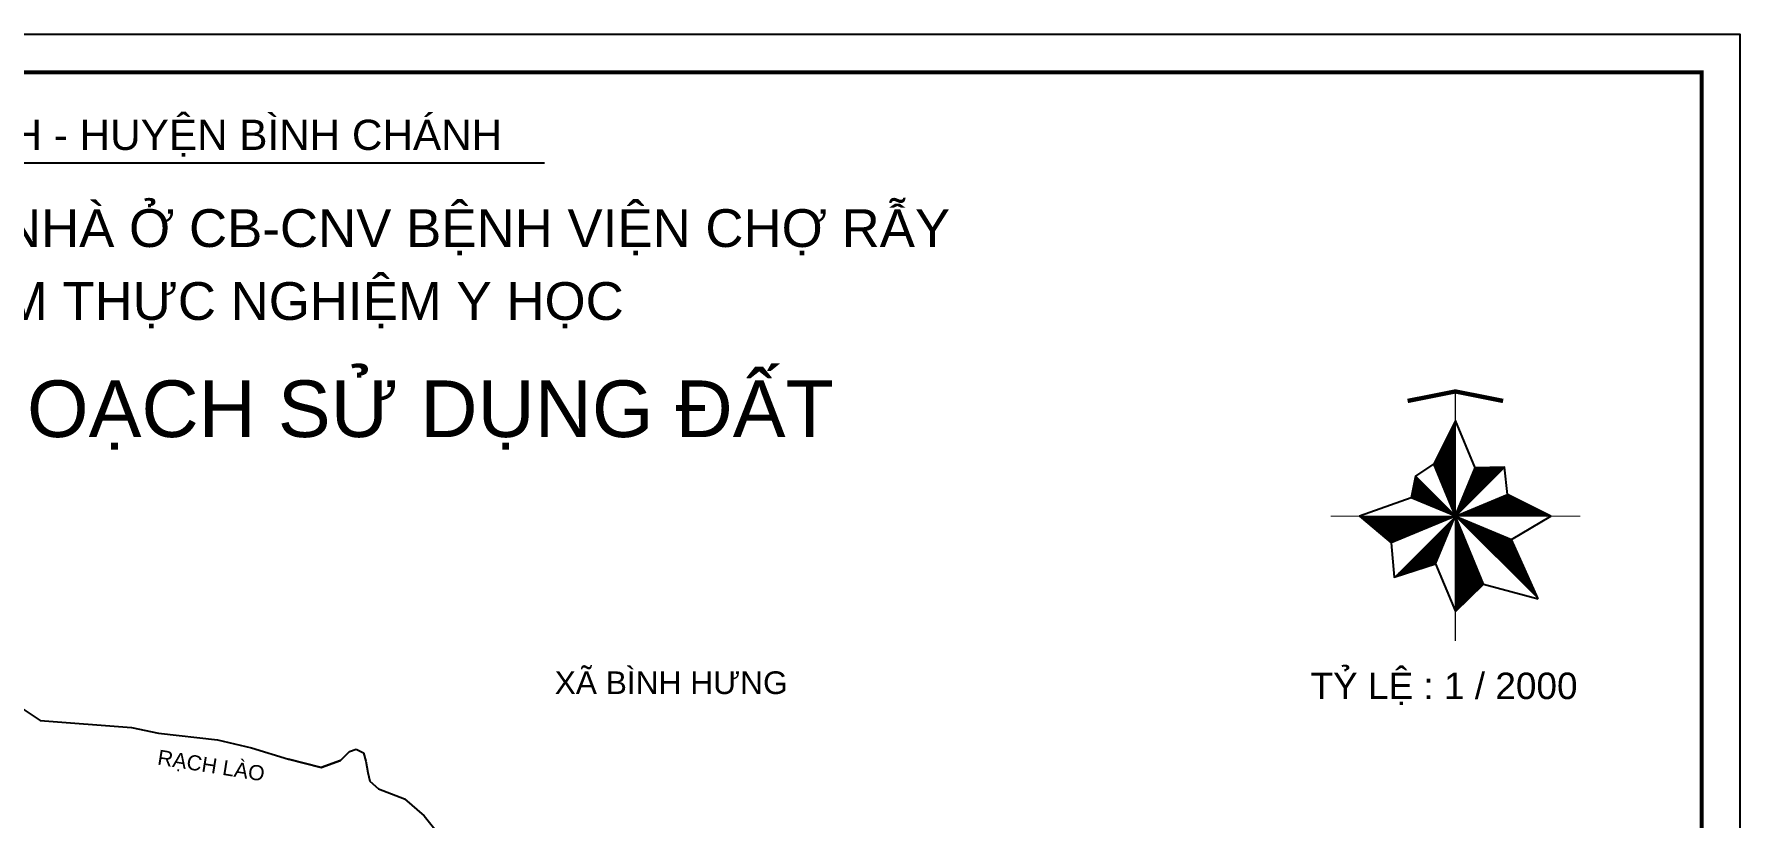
# Model space of a CAD drawing. Header units: millimetres. Extents: x 598301 to 599985, y 1183033 to 1185188.
# Drawn here: x 599082 to 599985, y 1184773 to 1185188 of the extents above; entities that cross this region are included whole.
import ezdxf
from ezdxf.enums import TextEntityAlignment as Align

# ---------------------------------------------------------------- set-up
doc = ezdxf.new("R2010")
doc.units = ezdxf.units.MM
doc.layers.add('HATCH', color=8, linetype='Continuous', lineweight=13)
for name, color, linetype in [('rach', 150, 'Continuous'), ('RANH', 7, 'Continuous'), ('TEXT', 7, 'Continuous'), ('v_ctrinh', 7, 'Continuous')]:
    doc.layers.add(name, color=color, linetype=linetype)
doc.styles.add('VHEL-B', font='VHELVEB.TTF', dxfattribs={"height": 4.5})

# ---------------------------------------------------------------- blocks, each defined once
blk = doc.blocks.new('HOAGIO')
at = {"layer": 'HATCH', "linetype": 'Continuous'}
h = blk.add_hatch(dxfattribs=at)
h.set_pattern_fill('ANSI37', color=112, scale=0.679311, style=0)
h.set_pattern_definition([(225, (26.078095, -24.58127), (0.0600432, -0.0600432), []), (315, (26.078095, -24.58127), (0.0600432, 0.0600432), [])])
h.paths.add_polyline_path([(26.08, -9.64), (22.7, -16.42), (26.08, -24.58)])
h.paths.add_polyline_path([(26.08, -24.58), (19.83, -18.34), (19.17, -21.72)])
h.paths.add_polyline_path([(26.08, -24.58), (11.13, -24.58), (16.04, -28.74)])
h.paths.add_polyline_path([(22.96, -32.11), (26.08, -24.58), (16.47, -34.19)])
h.paths.add_polyline_path([(26.08, -24.58), (26.08, -39.53), (30.5, -35.25)])
h.paths.add_polyline_path([(26.08, -24.58), (39.05, -37.55), (34.86, -28.22)])
h.paths.add_polyline_path([(26.08, -24.58), (41.02, -24.58), (34.24, -21.2)])
h.paths.add_polyline_path([(26.08, -24.58), (33.76, -16.9), (29.2, -17.05)])
at = {"color": 3, "linetype": 'Continuous'}
for p, q in [((26.08, -24.58), (19.83, -18.34)), ((30.49, -35.24), (22.7, -16.42)), ((22.98, -32.05), (29.2, -17.05)), ((26.08, -24.58), (33.76, -16.9)), ((26.08, -24.58), (29.2, -17.05)), ((26.08, -24.58), (34.24, -21.2)), ((26.08, -24.58), (19.17, -21.72)), ((26.08, -24.58), (16.04, -28.74)), ((26.08, -24.58), (34.86, -28.22))]:
    blk.add_line(p, q, dxfattribs=at)
at = {"const_width": 0.679}
blk.add_lwpolyline([(18.62, -6.57), (26.08, -5.08), (33.54, -6.57)], dxfattribs=at)
at = {"color": 7, "linetype": 'Continuous', "const_width": 0.174}
for points in [[(26.08, -44.08), (26.08, -39.47), (26.08, -5.08)], [(6.58, -24.58), (41.02, -24.58), (45.58, -24.58)]]:
    blk.add_lwpolyline(points, dxfattribs=at)
at = {"color": 7, "linetype": 'Continuous'}
blk.add_lwpolyline([(38.99, -37.49), (34.86, -28.22), (41.02, -24.58), (34.24, -21.2), (33.76, -16.9), (29.2, -17.05), (26.08, -9.64), (22.7, -16.42), (19.83, -18.34), (19.17, -21.72), (11.13, -24.58), (16.04, -28.74), (16.53, -34.13), (22.98, -32.05), (26.08, -39.47), (30.49, -35.24)], close=True, dxfattribs=at)

msp = doc.modelspace()

# ---------------------------------------------------------------- linework, layer by layer
at = {"layer": 'rach'}
for p, q in [((599070.76, 1184834.3), (599085.71, 1184824.41)), ((599085.71, 1184824.41), (599134, 1184820.69)), ((599244.5, 1184803.17), (599249.34, 1184808.08)), ((599249.34, 1184808.08), (599252.78, 1184809.28)), ((599252.78, 1184809.28), (599256.72, 1184807.27)), ((599256.72, 1184807.27), (599257.93, 1184802.88)), ((599257.93, 1184802.88), (599258.97, 1184796.83)), ((599257.93, 1184802.88), (599258.97, 1184796.83)), ((599258.97, 1184796.83), (599260.06, 1184792.34)), ((599258.97, 1184796.83), (599260.06, 1184792.34)), ((599260.06, 1184792.34), (599264.61, 1184788.19)), ((599260.06, 1184792.34), (599264.61, 1184788.19)), ((599264.61, 1184788.19), (599278.34, 1184782.97)), ((599264.61, 1184788.19), (599278.34, 1184782.97)), ((599278.34, 1184782.97), (599288.76, 1184773.95)), ((599278.34, 1184782.97), (599288.76, 1184773.95)), ((599288.76, 1184773.95), (599313.67, 1184743.09))]:
    msp.add_line(p, q, dxfattribs=at)
msp.add_lwpolyline([(599134, 1184820.69), (599148.29, 1184817.64), (599179.56, 1184814.17), (599197.46, 1184810.01), (599217.12, 1184804), (599234.29, 1184799.51), (599244.5, 1184803.17), (599234.29, 1184799.51), (599217.12, 1184804)], dxfattribs=at)
at = {"layer": 'RANH'}
msp.add_lwpolyline([(598300.78, 1185187.91), (599984.91, 1185187.91), (599984.91, 1183033.45), (598300.78, 1183033.45)], close=True, dxfattribs=at)
at = {"layer": 'RANH', "const_width": 2.02}
msp.add_lwpolyline([(598321.03, 1185167.66), (599964.67, 1185167.66), (599964.67, 1183053.69), (598321.03, 1183053.69)], close=True, dxfattribs=at)
at = {"layer": 'TEXT'}
msp.add_line((598894.66, 1185119.65), (599352.41, 1185119.65), dxfattribs=at)

# ---------------------------------------------------------------- block references
at = {"layer": 'v_ctrinh', "xscale": 3.386880000002202, "yscale": 3.386880000002202, "zscale": 3.386880000002202}
msp.add_blockref('HOAGIO', (599746.05, 1185015.89), dxfattribs=at)

# ---------------------------------------------------------------- texts
at = {"layer": 'TEXT', "style": 'VHEL-B'}
for s, height, p in [('TP HOÀ CHÍ MINH - HUYEÄN BÌNH CHAÙNH  ', 16, (599126.44, 1185126.56)), ('QUY HOAÏCH CHI TIEÁT KHU NHAØ ÔÛ CB-CNV BEÄNH VIEÄN CHÔÏ RAÃY ', 20, (599136.47, 1185075.17)), ('VAØ TRUNG TAÂM THÖÏC NGHIEÄM Y HOÏC', 20, (599136.47, 1185036.55)), ('BAÛN ÑOÀ QUY HOAÏCH SÖÛ DUÏNG ÑAÁT', 30, (599139.65, 1184974.51))]:
    msp.add_text(s, height=height, dxfattribs=at).set_placement(p, align=Align.CENTER)
for s, height, p in [('XAÕ BÌNH HÖNG', 12, (599357.87, 1184838.45)), ('TYÛ LEÄ : 1 / 2000', 14, (599757.72, 1184835.77))]:
    msp.add_text(s, height=height, dxfattribs=at).set_placement(p)
msp.add_text('RAÏCH LAØO', height=8, rotation=350.94787, dxfattribs=at).set_placement((599147.31, 1184801.17))

doc.saveas('drawing.dxf')
